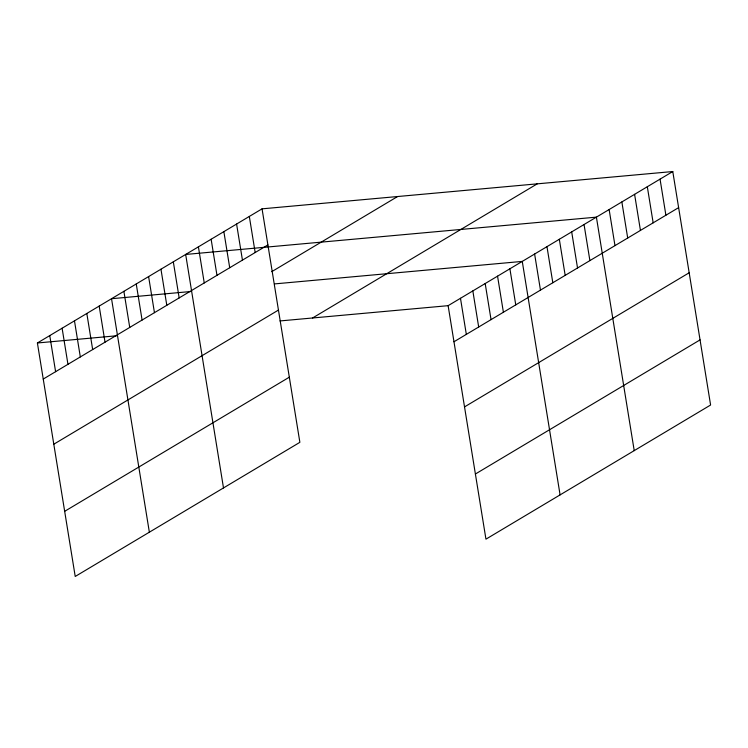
<?xml version="1.0" encoding="UTF-8"?>
<svg xmlns="http://www.w3.org/2000/svg" width="748" height="748" viewBox="0 0 748 748"><rect width="100%" height="100%" fill="white"/><g stroke="black" fill="none" stroke-linecap="round" stroke-linejoin="round"><path stroke-width="1.12" d="M262.052 208.842L299.873 442.33L75.221 576.465L37.4 342.977L262.052 208.842L672.779 171.535L710.6 405.023L485.948 539.158L448.127 305.67L672.779 171.535M43.244 379.068L267.906 244.933M271.786 271.646L397.599 196.528M53.8 444.209L278.452 310.074M312.589 317.975L537.242 183.849M64.665 511.323L289.326 377.188M453.971 341.761L678.632 207.626M464.517 406.903L689.179 272.768M475.391 474.017L700.053 339.882M190.6 291.533L111.536 298.714L149.357 532.202M275.002 283.866L522.263 261.407L560.084 494.895M37.4 342.977L116.464 335.796M280.004 320.939L448.127 305.67M660.054 179.137L665.898 215.228M647.319 186.738L653.163 222.829M634.594 194.34L640.438 230.431M621.859 201.941L627.703 238.032M609.134 209.543L614.978 245.634M634.22 450.633L596.399 217.144L185.672 254.451L223.493 487.939M584.048 224.522L589.892 260.613M571.687 231.899L577.531 267.99M559.326 239.276L565.179 275.367M546.975 246.653L552.819 282.744M534.614 254.03L540.467 290.121M509.902 268.784L515.755 304.875M497.551 276.162L503.395 312.253M485.19 283.539L491.043 319.63M472.839 290.916L478.683 327.007M460.478 298.293L466.331 334.384M249.327 216.443L255.171 252.534M236.592 224.045L242.446 260.136M223.867 231.646L229.711 267.737M211.132 239.248L216.976 275.339M198.407 246.849L204.251 282.94M173.321 261.828L179.165 297.91M160.96 269.205L166.804 305.296M148.609 276.582L154.453 312.673M136.248 283.959L142.092 320.051M123.897 291.337L129.741 327.428M99.185 306.091L105.029 342.182M86.824 313.468L92.668 349.559M74.473 320.845L80.317 356.936M62.112 328.222L67.956 364.313M49.761 335.6L55.604 371.691"/></g></svg>
